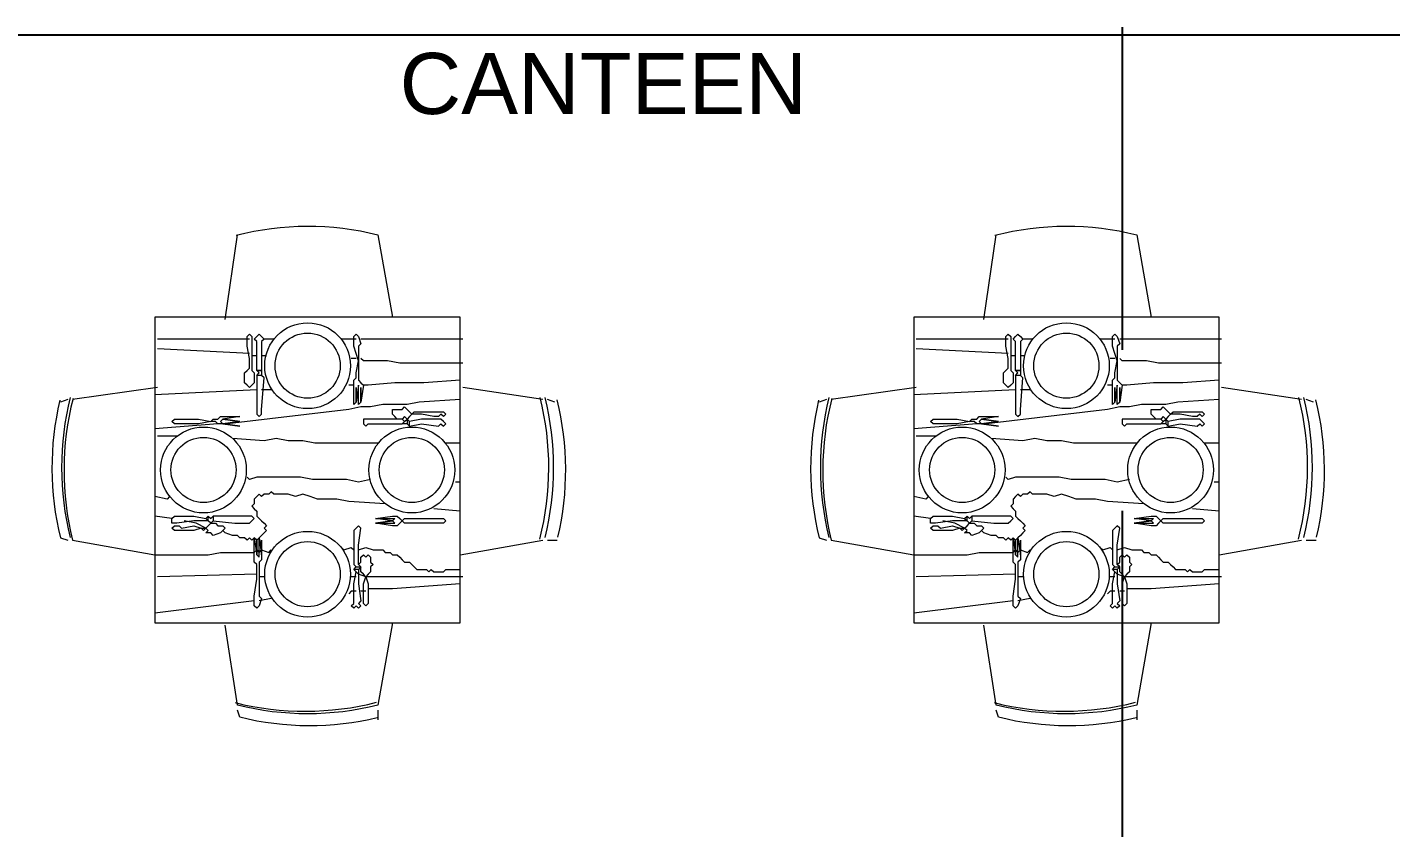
# Model space of a CAD drawing. Header units: metres. Extents: x -18745 to 220762, y -1579758 to -1356048.
# Drawn here: x 102348 to 105029, y -1383712 to -1382122 of the extents above; entities that cross this region are included whole.
import ezdxf

# ---------------------------------------------------------------- set-up
doc = ezdxf.new("R2010")
doc.units = ezdxf.units.M
doc.layers.get('0').update_dxf_attribs({"lineweight": 0})
for name, color, linetype in [('A-100 - Copy$0$axes', 8, 'Continuous'), ('A-100 - Copy$0$PDF2_Geometry', 8, 'Continuous'), ('A-100 - Copy$0$PDF_Geometry', 8, 'Continuous'), ('A-100 - Copy$0$PDF_Text', 8, 'Continuous')]:
    doc.layers.add(name, color=color, linetype=linetype)
doc.styles.add('A-100 - Copy$0$PDF Arial', font='arial.ttf')

# ---------------------------------------------------------------- blocks, each defined once
blk = doc.blocks.new('A-100 - Copy$0$A$C02230961')
at = {"layer": 'A-100 - Copy$0$PDF2_Geometry', "lineweight": 5, "elevation": -2.4}
for points in [[(2122.2, -16004.8), (2146.1, -15838)], [(3613.8, -16004.8), (3637.7, -15838)], [(2169.9, -16042.9), (1988.8, -16042.9)], [(2169.9, -16033.4), (2169.9, -16033.4)], [(2169.9, -16033.4), (2169.9, -16033.4)], [(2174.7, -16038.1), (2174.7, -16038.1)], [(2184.2, -16114.4), (2184.2, -16152.5), (2184.2, -16190.6), (2188.9, -16195.4), (2193.7, -16190.6), (2193.7, -16181.1), (2198.5, -16119.1), (2193.7, -16114.4), (2184.2, -16114.4), (2188.9, -16109.6), (2184.2, -16104.8), (2184.2, -16076.2), (2184.2, -16047.7), (2179.4, -16042.9), (2184.2, -16038.1), (2188.9, -16033.4), (2193.7, -16038.1), (2198.5, -16042.9), (2193.7, -16047.7), (2193.7, -16076.2), (2193.7, -16104.8), (2193.7, -16114.4)], [(2179.4, -16042.9), (2179.4, -16042.9)], [(2184.2, -16038.1), (2184.2, -16038.1)], [(2193.7, -16038.1), (2193.7, -16038.1)], [(2193.7, -16038.1), (2193.7, -16038.1)], [(2217.5, -16042.9), (2198.5, -16042.9)], [(2379.5, -16042.9), (2350.9, -16042.9)], [(2379.5, -16033.4), (2379.5, -16033.4)], [(2384.3, -16038.1), (2379.5, -16033.4)], [(2384.3, -16038.1), (2384.3, -16038.1)], [(2384.3, -16038.1), (2384.3, -16038.1)], [(2589.2, -16042.9), (2389.1, -16042.9)], [(3661.5, -16042.9), (3480.4, -16042.9)], [(3661.5, -16033.4), (3661.5, -16033.4)], [(3661.5, -16033.4), (3661.5, -16033.4)], [(3666.3, -16038.1), (3666.3, -16038.1)], [(3675.8, -16114.4), (3675.8, -16152.5), (3675.8, -16190.6), (3680.5, -16195.4), (3685.3, -16190.6), (3685.3, -16181.1), (3690.1, -16119.1), (3685.3, -16114.4), (3675.8, -16114.4), (3680.5, -16109.6), (3675.8, -16104.8), (3675.8, -16076.2), (3675.8, -16047.7), (3671, -16042.9), (3675.8, -16038.1), (3680.5, -16033.4), (3685.3, -16038.1), (3690.1, -16042.9), (3685.3, -16047.7), (3685.3, -16076.2), (3685.3, -16104.8), (3685.3, -16114.4)], [(3671, -16042.9), (3671, -16042.9)], [(3675.8, -16038.1), (3675.8, -16038.1)], [(3685.3, -16038.1), (3685.3, -16038.1)], [(3685.3, -16038.1), (3685.3, -16038.1)], [(3709.1, -16042.9), (3690.1, -16042.9)], [(3871.1, -16042.9), (3842.5, -16042.9)], [(3871.1, -16033.4), (3871.1, -16033.4)], [(3875.9, -16038.1), (3871.1, -16033.4)], [(3875.9, -16038.1), (3875.9, -16038.1)], [(3875.9, -16038.1), (3875.9, -16038.1)], [(4080.8, -16042.9), (3880.6, -16042.9)], [(2169.9, -16071.5), (1988.8, -16062)], [(2184.2, -16076.2), (2174.7, -16076.2)], [(2203.2, -16076.2), (2193.7, -16076.2)], [(2379.5, -16081), (2370, -16081)], [(2589.2, -16090.5), (2465.3, -16090.5), (2441.5, -16085.8), (2412.9, -16085.8), (2393.8, -16085.8), (2389.1, -16081)], [(3661.5, -16071.5), (3480.4, -16062)], [(3675.8, -16076.2), (3666.3, -16076.2)], [(3694.8, -16076.2), (3685.3, -16076.2)], [(3871.1, -16081), (3861.6, -16081)], [(4080.8, -16090.5), (3956.9, -16090.5), (3933.1, -16085.8), (3904.5, -16085.8), (3885.4, -16085.8), (3880.6, -16081)], [(2165.1, -16104.8), (2165.1, -16104.8)], [(2169.9, -16100.1), (2169.9, -16100.1)], [(2169.9, -16100.1), (2169.9, -16100.1)], [(2174.7, -16095.3), (2174.7, -16095.3)], [(2174.7, -16104.8), (2174.7, -16104.8)], [(2174.7, -16104.8), (2174.7, -16104.8)], [(2193.7, -16104.8), (2184.2, -16104.8), (2193.7, -16104.8)], [(2184.2, -16104.8), (2184.2, -16104.8)], [(2193.7, -16104.8), (2193.7, -16104.8)], [(3656.7, -16104.8), (3656.7, -16104.8)], [(3661.5, -16100.1), (3661.5, -16100.1)], [(3661.5, -16100.1), (3661.5, -16100.1)], [(3666.3, -16095.3), (3666.3, -16095.3)], [(3666.3, -16104.8), (3666.3, -16104.8)], [(3666.3, -16104.8), (3666.3, -16104.8)], [(3685.3, -16104.8), (3675.8, -16104.8), (3685.3, -16104.8)], [(3675.8, -16104.8), (3675.8, -16104.8)], [(3685.3, -16104.8), (3685.3, -16104.8)], [(2165.1, -16133.4), (2165.1, -16133.4)], [(2174.7, -16133.4), (2174.7, -16133.4)], [(2179.4, -16109.6), (2179.4, -16109.6)], [(2184.2, -16114.4), (2184.2, -16114.4)], [(2193.7, -16114.4), (2193.7, -16114.4)], [(2374.8, -16133.4), (2365.2, -16133.4)], [(2374.8, -16123.9), (2374.8, -16123.9)], [(2379.5, -16119.1), (2379.5, -16119.1)], [(2384.3, -16114.4), (2384.3, -16114.4)], [(2384.3, -16133.4), (2384.3, -16133.4)], [(2384.3, -16133.4), (2384.3, -16133.4)], [(2389.1, -16128.7), (2389.1, -16128.7)], [(2584.4, -16123.9), (2512.9, -16128.7), (2455.8, -16128.7), (2403.3, -16133.4), (2393.8, -16133.4)], [(3656.7, -16133.4), (3656.7, -16133.4)], [(3666.3, -16133.4), (3666.3, -16133.4)], [(3671, -16109.6), (3671, -16109.6)], [(3675.8, -16114.4), (3675.8, -16114.4)], [(3685.3, -16114.4), (3685.3, -16114.4)], [(3866.4, -16133.4), (3856.8, -16133.4)], [(3866.4, -16123.9), (3866.4, -16123.9)], [(3871.1, -16119.1), (3871.1, -16119.1)], [(3875.9, -16114.4), (3875.9, -16114.4)], [(3875.9, -16133.4), (3875.9, -16133.4)], [(3875.9, -16133.4), (3875.9, -16133.4)], [(3880.6, -16128.7), (3880.6, -16128.7)], [(4076, -16123.9), (4004.5, -16128.7), (3947.4, -16128.7), (3894.9, -16133.4), (3885.4, -16133.4)], [(1812.6, -16162), (1798.3, -16166.8)], [(1988.8, -16138.2), (1822.1, -16162)], [(2184.2, -16143), (1984.1, -16152.5)], [(2584.4, -16162), (2503.4, -16166.8), (2479.6, -16171.5), (2451, -16171.5), (2431.9, -16171.5), (2408.1, -16176.3), (2389.1, -16176.3), (2365.2, -16181.1), (2127, -16209.7)], [(2212.8, -16143), (2193.7, -16143)], [(2379.5, -16138.2), (2379.5, -16138.2)], [(2389.1, -16138.2), (2389.1, -16138.2)], [(2746.4, -16162), (2589.2, -16138.2)], [(2770.2, -16166.8), (2755.9, -16162)], [(3304.2, -16162), (3289.9, -16166.8)], [(3480.4, -16138.2), (3313.7, -16162)], [(3675.8, -16143), (3475.7, -16152.5)], [(4076, -16162), (3995, -16166.8), (3971.2, -16171.5), (3942.6, -16171.5), (3923.5, -16171.5), (3899.7, -16176.3), (3880.6, -16176.3), (3856.8, -16181.1), (3618.6, -16209.7)], [(3704.4, -16143), (3685.3, -16143)], [(3871.1, -16138.2), (3871.1, -16138.2)], [(3880.6, -16138.2), (3880.6, -16138.2)], [(4238, -16162), (4080.8, -16138.2)], [(4261.8, -16166.8), (4247.5, -16162)], [(2379.5, -16166.8), (2379.5, -16166.8)], [(2389.1, -16166.8), (2389.1, -16166.8)], [(2451, -16181.1), (2451, -16181.1)], [(2484.3, -16185.8), (2484.3, -16185.8)], [(2484.3, -16185.8), (2484.3, -16185.8)], [(2551, -16185.8), (2551, -16185.8)], [(2551, -16185.8), (2551, -16185.8)], [(3871.1, -16166.8), (3871.1, -16166.8)], [(3880.6, -16166.8), (3880.6, -16166.8)], [(3942.6, -16181.1), (3942.6, -16181.1)], [(3975.9, -16185.8), (3975.9, -16185.8)], [(3975.9, -16185.8), (3975.9, -16185.8)], [(4042.6, -16185.8), (4042.6, -16185.8)], [(4042.6, -16185.8), (4042.6, -16185.8)], [(2108, -16209.7), (1984.1, -16219.2)], [(2017.4, -16204.9), (2017.4, -16204.9)], [(2017.4, -16204.9), (2017.4, -16204.9)], [(2017.4, -16204.9), (2017.4, -16204.9)], [(2022.2, -16200.1), (2022.2, -16200.1)], [(2103.2, -16204.9), (2103.2, -16204.9)], [(2108, -16200.1), (2108, -16200.1)], [(2108, -16209.7), (2108, -16209.7)], [(2117.5, -16200.1), (2117.5, -16200.1)], [(2117.5, -16209.7), (2117.5, -16209.7)], [(2150.8, -16195.4), (2150.8, -16195.4)], [(2150.8, -16204.9), (2150.8, -16204.9)], [(2150.8, -16204.9), (2150.8, -16204.9)], [(2150.8, -16214.4), (2150.8, -16214.4)], [(2184.2, -16190.6), (2184.2, -16190.6)], [(2193.7, -16190.6), (2193.7, -16190.6)], [(2474.8, -16204.9), (2470, -16200.1), (2431.9, -16200.1), (2393.8, -16200.1), (2393.8, -16209.7), (2398.6, -16214.4), (2403.3, -16209.7), (2470, -16209.7)], [(2393.8, -16200.1), (2393.8, -16200.1)], [(2393.8, -16209.7), (2393.8, -16209.7)], [(2451, -16190.6), (2451, -16190.6)], [(2470, -16209.7), (2470, -16209.7)], [(2479.6, -16209.7), (2484.3, -16214.4), (2508.2, -16209.7), (2541.5, -16214.4), (2546.3, -16209.7), (2551, -16214.4), (2555.8, -16209.7), (2551, -16204.9), (2546.3, -16200.1), (2508.2, -16200.1), (2484.3, -16204.9), (2479.6, -16200.1)], [(2479.6, -16200.1), (2479.6, -16200.1)], [(2479.6, -16209.7), (2479.6, -16209.7)], [(2484.3, -16195.4), (2484.3, -16195.4)], [(2484.3, -16214.4), (2484.3, -16204.9)], [(2489.1, -16190.6), (2489.1, -16190.6)], [(2546.3, -16200.1), (2546.3, -16200.1)], [(2546.3, -16200.1), (2546.3, -16200.1)], [(2551, -16204.9), (2551, -16204.9)], [(2551, -16214.4), (2551, -16214.4)], [(3599.6, -16209.7), (3475.7, -16219.2)], [(3509, -16204.9), (3509, -16204.9)], [(3509, -16204.9), (3509, -16204.9)], [(3509, -16204.9), (3509, -16204.9)], [(3513.8, -16200.1), (3513.8, -16200.1)], [(3594.8, -16204.9), (3594.8, -16204.9)], [(3599.6, -16200.1), (3599.6, -16200.1)], [(3599.6, -16209.7), (3599.6, -16209.7)], [(3609.1, -16200.1), (3609.1, -16200.1)], [(3609.1, -16209.7), (3609.1, -16209.7)], [(3642.4, -16195.4), (3642.4, -16195.4)], [(3642.4, -16204.9), (3642.4, -16204.9)], [(3642.4, -16204.9), (3642.4, -16204.9)], [(3642.4, -16214.4), (3642.4, -16214.4)], [(3675.8, -16190.6), (3675.8, -16190.6)], [(3685.3, -16190.6), (3685.3, -16190.6)], [(3966.4, -16204.9), (3961.6, -16200.1), (3923.5, -16200.1), (3885.4, -16200.1), (3885.4, -16209.7), (3890.2, -16214.4), (3894.9, -16209.7), (3961.6, -16209.7)], [(3885.4, -16200.1), (3885.4, -16200.1)], [(3885.4, -16209.7), (3885.4, -16209.7)], [(3942.6, -16190.6), (3942.6, -16190.6)], [(3961.6, -16209.7), (3961.6, -16209.7)], [(3971.2, -16209.7), (3975.9, -16214.4), (3999.8, -16209.7), (4033.1, -16214.4), (4037.9, -16209.7), (4042.6, -16214.4), (4047.4, -16209.7), (4042.6, -16204.9), (4037.9, -16200.1), (3999.8, -16200.1), (3975.9, -16204.9), (3971.2, -16200.1)], [(3971.2, -16200.1), (3971.2, -16200.1)], [(3971.2, -16209.7), (3971.2, -16209.7)], [(3975.9, -16195.4), (3975.9, -16195.4)], [(3975.9, -16214.4), (3975.9, -16204.9)], [(3980.7, -16190.6), (3980.7, -16190.6)], [(4037.9, -16200.1), (4037.9, -16200.1)], [(4037.9, -16200.1), (4037.9, -16200.1)], [(4042.6, -16204.9), (4042.6, -16204.9)], [(4042.6, -16214.4), (4042.6, -16214.4)], [(2027, -16233.5), (1988.8, -16233.5)], [(2422.4, -16247.8), (2393.8, -16247.8), (2355.7, -16247.8), (2327.1, -16247.8), (2298.5, -16247.8), (2274.7, -16243), (2246.1, -16243), (2222.3, -16238.2), (2198.5, -16243), (2136.5, -16238.2)], [(3518.6, -16233.5), (3480.4, -16233.5)], [(3914, -16247.8), (3885.4, -16247.8), (3847.3, -16247.8), (3818.7, -16247.8), (3790.1, -16247.8), (3766.3, -16243), (3737.7, -16243), (3713.9, -16238.2), (3690.1, -16243), (3628.1, -16238.2)], [(2584.4, -16247.8), (2555.8, -16247.8)], [(4076, -16247.8), (4047.4, -16247.8)], [(2408.1, -16319.2), (2384.3, -16324), (2360.5, -16319.2), (2341.4, -16319.2), (2312.8, -16319.2), (2293.8, -16319.2), (2269.9, -16314.5), (2250.9, -16314.5), (2231.8, -16314.5), (2212.8, -16314.5), (2203.2, -16314.5), (2184.2, -16314.5), (2169.9, -16319.2), (2165.1, -16314.5)], [(3899.7, -16319.2), (3875.9, -16324), (3852.1, -16319.2), (3833, -16319.2), (3804.4, -16319.2), (3785.4, -16319.2), (3761.5, -16314.5), (3742.5, -16314.5), (3723.4, -16314.5), (3704.4, -16314.5), (3694.8, -16314.5), (3675.8, -16314.5), (3661.5, -16319.2), (3656.7, -16314.5)], [(2436.7, -16366.9), (2365.2, -16362.1), (2341.4, -16357.3), (2322.4, -16357.3), (2303.3, -16357.3), (2289, -16352.6), (2274.7, -16347.8), (2260.4, -16352.6), (2246.1, -16347.8), (2236.6, -16347.8), (2227.1, -16347.8), (2217.5, -16347.8), (2212.8, -16343.1), (2208, -16347.8), (2198.5, -16347.8), (2193.7, -16352.6), (2188.9, -16347.8), (2184.2, -16352.6), (2179.4, -16357.3), (2179.4, -16366.9), (2174.7, -16371.6), (2179.4, -16376.4), (2184.2, -16381.2), (2184.2, -16390.7), (2188.9, -16395.5), (2193.7, -16400.2), (2198.5, -16405), (2203.2, -16409.8), (2198.5, -16414.5), (2203.2, -16419.3), (2198.5, -16424), (2193.7, -16428.8), (2188.9, -16433.6), (2184.2, -16438.3), (2179.4, -16433.6), (2174.7, -16438.3), (2169.9, -16433.6), (2165.1, -16438.3), (2160.4, -16433.6), (2150.8, -16433.6), (2146.1, -16428.8), (2136.5, -16428.8), (2122.2, -16424), (2117.5, -16419.3)], [(2584.4, -16324), (2574.9, -16324)], [(3928.3, -16366.9), (3856.8, -16362.1), (3833, -16357.3), (3813.9, -16357.3), (3794.9, -16357.3), (3780.6, -16352.6), (3766.3, -16347.8), (3752, -16352.6), (3737.7, -16347.8), (3728.2, -16347.8), (3718.7, -16347.8), (3709.1, -16347.8), (3704.4, -16343.1), (3699.6, -16347.8), (3690.1, -16347.8), (3685.3, -16352.6), (3680.5, -16347.8), (3675.8, -16352.6), (3671, -16357.3), (3671, -16366.9), (3666.3, -16371.6), (3671, -16376.4), (3675.8, -16381.2), (3675.8, -16390.7), (3680.5, -16395.5), (3685.3, -16400.2), (3690.1, -16405), (3694.8, -16409.8), (3690.1, -16414.5), (3694.8, -16419.3), (3690.1, -16424), (3685.3, -16428.8), (3680.5, -16433.6), (3675.8, -16438.3), (3671, -16433.6), (3666.3, -16438.3), (3661.5, -16433.6), (3656.7, -16438.3), (3652, -16433.6), (3642.4, -16433.6), (3637.7, -16428.8), (3628.1, -16428.8), (3613.8, -16424), (3609.1, -16419.3)], [(4076, -16324), (4066.5, -16324)], [(2012.7, -16352.6), (2007.9, -16357.3), (1984.1, -16352.6)], [(2584.4, -16381.2), (2532, -16376.4)], [(3504.3, -16352.6), (3499.5, -16357.3), (3475.7, -16352.6)], [(4076, -16381.2), (4023.6, -16376.4)], [(2017.4, -16395.5), (1984.1, -16390.7)], [(2022.2, -16390.7), (2022.2, -16390.7)], [(2022.2, -16390.7), (2022.2, -16390.7)], [(2084.1, -16414.5), (2065.1, -16405), (2041.3, -16400.2)], [(2084.1, -16395.5), (2088.9, -16400.2), (2088.9, -16390.7)], [(2088.9, -16400.2), (2088.9, -16400.2)], [(2098.4, -16400.2), (2141.3, -16405), (2169.9, -16405), (2174.7, -16400.2), (2179.4, -16395.5), (2174.7, -16390.7), (2165.1, -16390.7), (2098.4, -16390.7)], [(2098.4, -16390.7), (2098.4, -16390.7)], [(2098.4, -16400.2), (2098.4, -16400.2)], [(2174.7, -16400.2), (2174.7, -16400.2)], [(2417.6, -16395.5), (2417.6, -16395.5)], [(2417.6, -16395.5), (2417.6, -16395.5)], [(2451, -16400.2), (2451, -16400.2)], [(2451, -16400.2), (2451, -16400.2)], [(2465.3, -16395.5), (2465.3, -16395.5)], [(2551, -16395.5), (2551, -16395.5)], [(2555.8, -16400.2), (2555.8, -16400.2)], [(2555.8, -16400.2), (2555.8, -16400.2)], [(3509, -16395.5), (3475.7, -16390.7)], [(3513.8, -16390.7), (3513.8, -16390.7)], [(3513.8, -16390.7), (3513.8, -16390.7)], [(3575.7, -16414.5), (3556.7, -16405), (3532.9, -16400.2)], [(3575.7, -16395.5), (3580.5, -16400.2), (3580.5, -16390.7)], [(3580.5, -16400.2), (3580.5, -16400.2)], [(3590, -16400.2), (3632.9, -16405), (3661.5, -16405), (3666.3, -16400.2), (3671, -16395.5), (3666.3, -16390.7), (3656.7, -16390.7), (3590, -16390.7)], [(3590, -16390.7), (3590, -16390.7)], [(3590, -16400.2), (3590, -16400.2)], [(3666.3, -16400.2), (3666.3, -16400.2)], [(3909.2, -16395.5), (3909.2, -16395.5)], [(3909.2, -16395.5), (3909.2, -16395.5)], [(3942.6, -16400.2), (3942.6, -16400.2)], [(3942.6, -16400.2), (3942.6, -16400.2)], [(3956.9, -16395.5), (3956.9, -16395.5)], [(4042.6, -16395.5), (4042.6, -16395.5)], [(4047.4, -16400.2), (4047.4, -16400.2)], [(4047.4, -16400.2), (4047.4, -16400.2)], [(2017.4, -16405), (2017.4, -16405)], [(2017.4, -16405), (2017.4, -16405)], [(2017.4, -16414.5), (2017.4, -16414.5)], [(2017.4, -16414.5), (2017.4, -16414.5)], [(2022.2, -16419.3), (2022.2, -16419.3)], [(2027, -16405), (2027, -16405)], [(2084.1, -16414.5), (2084.1, -16414.5)], [(2084.1, -16414.5), (2084.1, -16414.5)], [(2088.9, -16409.8), (2088.9, -16409.8)], [(2093.7, -16424), (2093.7, -16424)], [(2112.7, -16424), (2112.7, -16424)], [(2117.5, -16409.8), (2117.5, -16409.8)], [(2389.1, -16490.7), (2384.3, -16486), (2389.1, -16481.2), (2389.1, -16471.7), (2393.8, -16466.9), (2398.6, -16471.7), (2403.3, -16466.9), (2408.1, -16471.7), (2408.1, -16481.2), (2412.9, -16486), (2408.1, -16490.7), (2408.1, -16500.3), (2403.3, -16505), (2398.6, -16509.8), (2403.3, -16524.1), (2403.3, -16552.7), (2403.3, -16562.2), (2398.6, -16567), (2393.8, -16562.2), (2393.8, -16552.7), (2393.8, -16524.1), (2398.6, -16509.8), (2393.8, -16505), (2389.1, -16500.3), (2389.1, -16490.7), (2384.3, -16486), (2384.3, -16447.9), (2389.1, -16414.5), (2384.3, -16409.8), (2379.5, -16414.5), (2374.8, -16419.3), (2374.8, -16486), (2379.5, -16490.7), (2389.1, -16490.7), (2384.3, -16495.5), (2384.3, -16505), (2384.3, -16524.1), (2389.1, -16557.5), (2384.3, -16562.2), (2389.1, -16567), (2384.3, -16571.7), (2379.5, -16567), (2374.8, -16571.7), (2370, -16567), (2374.8, -16562.2), (2374.8, -16524.1), (2379.5, -16500.3), (2374.8, -16495.5)], [(2379.5, -16414.5), (2379.5, -16414.5)], [(2384.3, -16409.8), (2384.3, -16409.8)], [(2417.6, -16405), (2417.6, -16405)], [(2417.6, -16405), (2417.6, -16405)], [(2465.3, -16405), (2465.3, -16405)], [(2551, -16405), (2551, -16405)], [(3509, -16405), (3509, -16405)], [(3509, -16405), (3509, -16405)], [(3509, -16414.5), (3509, -16414.5)], [(3509, -16414.5), (3509, -16414.5)], [(3513.8, -16419.3), (3513.8, -16419.3)], [(3518.6, -16405), (3518.6, -16405)], [(3575.7, -16414.5), (3575.7, -16414.5)], [(3575.7, -16414.5), (3575.7, -16414.5)], [(3580.5, -16409.8), (3580.5, -16409.8)], [(3585.3, -16424), (3585.3, -16424)], [(3604.3, -16424), (3604.3, -16424)], [(3609.1, -16409.8), (3609.1, -16409.8)], [(3880.6, -16490.7), (3875.9, -16486), (3880.6, -16481.2), (3880.6, -16471.7), (3885.4, -16466.9), (3890.2, -16471.7), (3894.9, -16466.9), (3899.7, -16471.7), (3899.7, -16481.2), (3904.5, -16486), (3899.7, -16490.7), (3899.7, -16500.3), (3894.9, -16505), (3890.2, -16509.8), (3894.9, -16524.1), (3894.9, -16552.7), (3894.9, -16562.2), (3890.2, -16567), (3885.4, -16562.2), (3885.4, -16552.7), (3885.4, -16524.1), (3890.2, -16509.8), (3885.4, -16505), (3880.6, -16500.3), (3880.6, -16490.7), (3875.9, -16486), (3875.9, -16447.9), (3880.6, -16414.5), (3875.9, -16409.8), (3871.1, -16414.5), (3866.4, -16419.3), (3866.4, -16486), (3871.1, -16490.7), (3880.6, -16490.7), (3875.9, -16495.5), (3875.9, -16505), (3875.9, -16524.1), (3880.6, -16557.5), (3875.9, -16562.2), (3880.6, -16567), (3875.9, -16571.7), (3871.1, -16567), (3866.4, -16571.7), (3861.6, -16567), (3866.4, -16562.2), (3866.4, -16524.1), (3871.1, -16500.3), (3866.4, -16495.5)], [(3871.1, -16414.5), (3871.1, -16414.5)], [(3875.9, -16409.8), (3875.9, -16409.8)], [(3909.2, -16405), (3909.2, -16405)], [(3909.2, -16405), (3909.2, -16405)], [(3956.9, -16405), (3956.9, -16405)], [(4042.6, -16405), (4042.6, -16405)], [(2184.2, -16571.7), (2179.4, -16567), (2179.4, -16557.5), (2179.4, -16547.9), (2184.2, -16514.6), (2184.2, -16495.5), (2184.2, -16486), (2179.4, -16481.2), (2179.4, -16471.7), (2179.4, -16433.6), (2184.2, -16466.9), (2184.2, -16438.3), (2184.2, -16466.9), (2188.9, -16471.7), (2188.9, -16433.6), (2193.7, -16466.9), (2193.7, -16438.3), (2193.7, -16466.9), (2193.7, -16476.5), (2188.9, -16481.2), (2188.9, -16490.7), (2188.9, -16519.3), (2188.9, -16547.9), (2193.7, -16552.7), (2188.9, -16567), (2184.2, -16571.7), (2188.9, -16567)], [(2179.4, -16433.6), (2179.4, -16433.6)], [(2184.2, -16438.3), (2184.2, -16438.3)], [(2188.9, -16433.6), (2188.9, -16433.6)], [(2193.7, -16438.3), (2193.7, -16438.3)], [(2350.9, -16452.6), (2355.7, -16457.4), (2370, -16452.6), (2374.8, -16457.4)], [(2384.3, -16457.4), (2398.6, -16452.6), (2412.9, -16457.4), (2422.4, -16457.4), (2431.9, -16457.4), (2436.7, -16462.2), (2446.2, -16462.2), (2451, -16466.9), (2460.5, -16466.9), (2465.3, -16471.7), (2470, -16476.5), (2474.8, -16481.2), (2484.3, -16481.2), (2489.1, -16486), (2493.9, -16490.7), (2498.6, -16495.5), (2508.2, -16495.5), (2517.7, -16495.5), (2522.5, -16500.3), (2527.2, -16495.5), (2532, -16500.3), (2541.5, -16500.3), (2551, -16500.3), (2555.8, -16495.5), (2584.4, -16495.5)], [(2584.4, -16466.9), (2746.4, -16438.3)], [(2755.9, -16438.3), (2775, -16438.3)], [(3675.8, -16571.7), (3671, -16567), (3671, -16557.5), (3671, -16547.9), (3675.8, -16514.6), (3675.8, -16495.5), (3675.8, -16486), (3671, -16481.2), (3671, -16471.7), (3671, -16433.6), (3675.8, -16466.9), (3675.8, -16438.3), (3675.8, -16466.9), (3680.5, -16471.7), (3680.5, -16433.6), (3685.3, -16466.9), (3685.3, -16438.3), (3685.3, -16466.9), (3685.3, -16476.5), (3680.5, -16481.2), (3680.5, -16490.7), (3680.5, -16519.3), (3680.5, -16547.9), (3685.3, -16552.7), (3680.5, -16567), (3675.8, -16571.7), (3680.5, -16567)], [(3671, -16433.6), (3671, -16433.6)], [(3675.8, -16438.3), (3675.8, -16438.3)], [(3680.5, -16433.6), (3680.5, -16433.6)], [(3685.3, -16438.3), (3685.3, -16438.3)], [(3842.5, -16452.6), (3847.3, -16457.4), (3861.6, -16452.6), (3866.4, -16457.4)], [(3875.9, -16457.4), (3890.2, -16452.6), (3904.5, -16457.4), (3914, -16457.4), (3923.5, -16457.4), (3928.3, -16462.2), (3937.8, -16462.2), (3942.6, -16466.9), (3952.1, -16466.9), (3956.9, -16471.7), (3961.6, -16476.5), (3966.4, -16481.2), (3975.9, -16481.2), (3980.7, -16486), (3985.5, -16490.7), (3990.2, -16495.5), (3999.8, -16495.5), (4009.3, -16495.5), (4014.1, -16500.3), (4018.8, -16495.5), (4023.6, -16500.3), (4033.1, -16500.3), (4042.6, -16500.3), (4047.4, -16495.5), (4076, -16495.5)], [(4076, -16466.9), (4238, -16438.3)], [(4247.5, -16438.3), (4266.6, -16438.3)], [(2179.4, -16481.2), (2179.4, -16481.2)], [(2184.2, -16466.9), (2184.2, -16466.9)], [(2188.9, -16471.7), (2188.9, -16471.7)], [(2193.7, -16466.9), (2193.7, -16466.9)], [(2193.7, -16476.5), (2193.7, -16476.5)], [(3671, -16481.2), (3671, -16481.2)], [(3675.8, -16466.9), (3675.8, -16466.9)], [(3680.5, -16471.7), (3680.5, -16471.7)], [(3685.3, -16466.9), (3685.3, -16466.9)], [(3685.3, -16476.5), (3685.3, -16476.5)], [(2184.2, -16505), (1988.8, -16509.8)], [(2184.2, -16486), (2184.2, -16486)], [(2188.9, -16490.7), (2188.9, -16490.7)], [(2198.5, -16509.8), (2188.9, -16509.8)], [(2379.5, -16509.8), (2370, -16509.8)], [(2384.3, -16495.5), (2374.8, -16495.5), (2379.5, -16490.7)], [(2374.8, -16495.5), (2374.8, -16495.5)], [(2589.2, -16509.8), (2398.6, -16509.8), (2384.3, -16505), (2379.5, -16500.3)], [(2384.3, -16495.5), (2384.3, -16495.5)], [(2389.1, -16500.3), (2389.1, -16500.3)], [(2393.8, -16505), (2393.8, -16505)], [(2393.8, -16505), (2393.8, -16505)], [(2403.3, -16505), (2403.3, -16505)], [(2403.3, -16505), (2403.3, -16505)], [(2408.1, -16500.3), (2408.1, -16500.3)], [(3675.8, -16505), (3480.4, -16509.8)], [(3675.8, -16486), (3675.8, -16486)], [(3680.5, -16490.7), (3680.5, -16490.7)], [(3690.1, -16509.8), (3680.5, -16509.8)], [(3871.1, -16509.8), (3861.6, -16509.8)], [(3875.9, -16495.5), (3866.4, -16495.5), (3871.1, -16490.7)], [(3866.4, -16495.5), (3866.4, -16495.5)], [(4080.8, -16509.8), (3890.2, -16509.8), (3875.9, -16505), (3871.1, -16500.3)], [(3875.9, -16495.5), (3875.9, -16495.5)], [(3880.6, -16500.3), (3880.6, -16500.3)], [(3885.4, -16505), (3885.4, -16505)], [(3885.4, -16505), (3885.4, -16505)], [(3894.9, -16505), (3894.9, -16505)], [(3894.9, -16505), (3894.9, -16505)], [(3899.7, -16500.3), (3899.7, -16500.3)], [(2584.4, -16524.1), (2451, -16533.6), (2422.4, -16533.6), (2403.3, -16533.6)], [(4076, -16524.1), (3942.6, -16533.6), (3914, -16533.6), (3894.9, -16533.6)], [(2179.4, -16557.5), (1984.1, -16581.3)], [(2212.8, -16552.7), (2188.9, -16557.5)], [(2379.5, -16538.4), (2370, -16538.4), (2365.2, -16543.2)], [(2374.8, -16562.2), (2374.8, -16562.2)], [(2398.6, -16538.4), (2389.1, -16538.4)], [(3671, -16557.5), (3475.7, -16581.3)], [(3704.4, -16552.7), (3680.5, -16557.5)], [(3871.1, -16538.4), (3861.6, -16538.4), (3856.8, -16543.2)], [(3866.4, -16562.2), (3866.4, -16562.2)], [(3890.2, -16538.4), (3880.6, -16538.4)], [(2184.2, -16571.7), (2184.2, -16571.7)], [(2188.9, -16567), (2188.9, -16567)], [(2188.9, -16567), (2188.9, -16567)], [(2389.1, -16567), (2389.1, -16567)], [(2398.6, -16567), (2398.6, -16567)], [(2398.6, -16567), (2398.6, -16567)], [(2398.6, -16567), (2398.6, -16567)], [(2398.6, -16567), (2398.6, -16567)], [(2398.6, -16567), (2398.6, -16567)], [(3675.8, -16571.7), (3675.8, -16571.7)], [(3680.5, -16567), (3680.5, -16567)], [(3680.5, -16567), (3680.5, -16567)], [(3880.6, -16567), (3880.6, -16567)], [(3890.2, -16567), (3890.2, -16567)], [(3890.2, -16567), (3890.2, -16567)], [(3890.2, -16567), (3890.2, -16567)], [(3890.2, -16567), (3890.2, -16567)], [(3890.2, -16567), (3890.2, -16567)], [(2422.4, -16771.8), (2422.4, -16790.9)], [(3914, -16771.8), (3914, -16790.9)]]:
    blk.add_lwpolyline(points, dxfattribs=at)
for points in [[(2143.8, -15838.9, -0.124036), (2422.4, -15838), (2451, -16000)], [(3635.4, -15838.9, -0.124036), (3914, -15838), (3942.6, -16000)], [(1823, -16159.8, 0.124036), (1822.1, -16438.3), (1984.1, -16466.9), (2003.1, -16466.9), (2031.7, -16466.9), (2060.3, -16466.9), (2088.9, -16466.9), (2112.7, -16462.2), (2141.3, -16462.2), (2160.4, -16462.2), (2179.4, -16462.2), (2184.2, -16457.4), (2188.9, -16462.2), (2193.7, -16457.4), (2208, -16462.2), (2212.8, -16457.4)], [(3314.6, -16159.8, 0.124036), (3313.7, -16438.3), (3475.7, -16466.9), (3494.7, -16466.9), (3523.3, -16466.9), (3551.9, -16466.9), (3580.5, -16466.9), (3604.3, -16462.2), (3632.9, -16462.2), (3652, -16462.2), (3671, -16462.2), (3675.8, -16457.4), (3680.5, -16462.2), (3685.3, -16457.4), (3699.6, -16462.2), (3704.4, -16457.4)], [(1797.2, -16163.2, 0.120122), (1798.3, -16433.6), (1812.6, -16438.3)], [(3288.8, -16163.2, 0.120122), (3289.9, -16433.6), (3304.2, -16438.3)], [(2451, -16600.3), (2422.4, -16762.3, -0.122576), (2146.1, -16762.3), (2122.2, -16605.1)], [(3942.6, -16600.3), (3914, -16762.3, -0.122576), (3637.7, -16762.3), (3613.8, -16605.1)], [(2421.2, -16787.2, -0.120122), (2150.8, -16786.1), (2146.1, -16771.8)], [(3912.8, -16787.2, -0.120122), (3642.4, -16786.1), (3637.7, -16771.8)]]:
    blk.add_lwpolyline(points, format="xyb", dxfattribs=at)
for points in [[(1984.1, -16000), (1984.1, -16600.3), (2584.4, -16600.3), (2584.4, -16000)], [(3475.7, -16000), (3475.7, -16600.3), (4076, -16600.3), (4076, -16000)], [(2160.4, -16109.6), (2165.1, -16104.8), (2169.9, -16100.1), (2169.9, -16090.5), (2169.9, -16081), (2165.1, -16057.2), (2165.1, -16047.7), (2165.1, -16038.1), (2169.9, -16033.4), (2174.7, -16038.1), (2174.7, -16047.7), (2174.7, -16057.2), (2174.7, -16076.2), (2174.7, -16095.3), (2174.7, -16104.8), (2179.4, -16109.6), (2179.4, -16119.1), (2179.4, -16128.7), (2174.7, -16133.4), (2169.9, -16138.2), (2165.1, -16133.4), (2160.4, -16128.7), (2160.4, -16119.1)], [(2379.5, -16138.2), (2379.5, -16166.8), (2374.8, -16171.5), (2374.8, -16133.4), (2374.8, -16123.9), (2379.5, -16119.1), (2379.5, -16109.6), (2384.3, -16085.8), (2374.8, -16057.2), (2374.8, -16047.7), (2374.8, -16038.1), (2379.5, -16033.4), (2384.3, -16038.1), (2389.1, -16052.4), (2384.3, -16057.2), (2384.3, -16085.8), (2384.3, -16114.4), (2384.3, -16123.9), (2389.1, -16128.7), (2393.8, -16133.4), (2389.1, -16166.8), (2389.1, -16138.2), (2389.1, -16166.8), (2384.3, -16171.5), (2384.3, -16133.4), (2379.5, -16166.8)], [(3652, -16109.6), (3656.7, -16104.8), (3661.5, -16100.1), (3661.5, -16090.5), (3661.5, -16081), (3656.7, -16057.2), (3656.7, -16047.7), (3656.7, -16038.1), (3661.5, -16033.4), (3666.3, -16038.1), (3666.3, -16047.7), (3666.3, -16057.2), (3666.3, -16076.2), (3666.3, -16095.3), (3666.3, -16104.8), (3671, -16109.6), (3671, -16119.1), (3671, -16128.7), (3666.3, -16133.4), (3661.5, -16138.2), (3656.7, -16133.4), (3652, -16128.7), (3652, -16119.1)], [(3871.1, -16138.2), (3871.1, -16166.8), (3866.4, -16171.5), (3866.4, -16133.4), (3866.4, -16123.9), (3871.1, -16119.1), (3871.1, -16109.6), (3875.9, -16085.8), (3866.4, -16057.2), (3866.4, -16047.7), (3866.4, -16038.1), (3871.1, -16033.4), (3875.9, -16038.1), (3880.6, -16052.4), (3875.9, -16057.2), (3875.9, -16085.8), (3875.9, -16114.4), (3875.9, -16123.9), (3880.6, -16128.7), (3885.4, -16133.4), (3880.6, -16166.8), (3880.6, -16138.2), (3880.6, -16166.8), (3875.9, -16171.5), (3875.9, -16133.4), (3871.1, -16166.8)], [(2474.8, -16176.3), (2479.6, -16181.1), (2484.3, -16185.8), (2489.1, -16190.6), (2493.9, -16185.8), (2512.9, -16185.8), (2532, -16185.8), (2541.5, -16185.8), (2551, -16185.8), (2555.8, -16190.6), (2551, -16195.4), (2546.3, -16190.6), (2541.5, -16195.4), (2532, -16195.4), (2508.2, -16190.6), (2498.6, -16190.6), (2489.1, -16190.6), (2484.3, -16195.4), (2479.6, -16200.1), (2474.8, -16195.4), (2470, -16200.1), (2460.5, -16200.1), (2455.8, -16195.4), (2451, -16190.6), (2451, -16181.1), (2460.5, -16181.1), (2470, -16181.1)], [(3966.4, -16176.3), (3971.2, -16181.1), (3975.9, -16185.8), (3980.7, -16190.6), (3985.5, -16185.8), (4004.5, -16185.8), (4023.6, -16185.8), (4033.1, -16185.8), (4042.6, -16185.8), (4047.4, -16190.6), (4042.6, -16195.4), (4037.9, -16190.6), (4033.1, -16195.4), (4023.6, -16195.4), (3999.8, -16190.6), (3990.2, -16190.6), (3980.7, -16190.6), (3975.9, -16195.4), (3971.2, -16200.1), (3966.4, -16195.4), (3961.6, -16200.1), (3952.1, -16200.1), (3947.4, -16195.4), (3942.6, -16190.6), (3942.6, -16181.1), (3952.1, -16181.1), (3961.6, -16181.1)], [(2017.4, -16204.9), (2022.2, -16200.1), (2031.7, -16200.1), (2041.3, -16200.1), (2069.8, -16200.1), (2093.7, -16204.9), (2069.8, -16209.7), (2041.3, -16209.7), (2031.7, -16209.7), (2022.2, -16209.7)], [(2108, -16209.7), (2103.2, -16204.9), (2093.7, -16204.9), (2098.4, -16200.1), (2108, -16200.1), (2112.7, -16195.4), (2122.2, -16195.4), (2150.8, -16195.4), (2117.5, -16200.1), (2150.8, -16204.9), (2117.5, -16209.7), (2150.8, -16214.4), (2117.5, -16209.7)], [(2117.5, -16209.7), (2150.8, -16204.9), (2117.5, -16200.1), (2112.7, -16204.9)], [(2479.6, -16209.7), (2470, -16209.7), (2474.8, -16204.9), (2479.6, -16200.1)], [(3509, -16204.9), (3513.8, -16200.1), (3523.3, -16200.1), (3532.9, -16200.1), (3561.4, -16200.1), (3585.3, -16204.9), (3561.4, -16209.7), (3532.9, -16209.7), (3523.3, -16209.7), (3513.8, -16209.7)], [(3599.6, -16209.7), (3594.8, -16204.9), (3585.3, -16204.9), (3590, -16200.1), (3599.6, -16200.1), (3604.3, -16195.4), (3613.8, -16195.4), (3642.4, -16195.4), (3609.1, -16200.1), (3642.4, -16204.9), (3609.1, -16209.7), (3642.4, -16214.4), (3609.1, -16209.7)], [(3609.1, -16209.7), (3642.4, -16204.9), (3609.1, -16200.1), (3604.3, -16204.9)], [(3971.2, -16209.7), (3961.6, -16209.7), (3966.4, -16204.9), (3971.2, -16200.1)], [(2093.7, -16395.5), (2098.4, -16390.7), (2098.4, -16400.2), (2093.7, -16405), (2088.9, -16400.2), (2060.3, -16400.2), (2027, -16405), (2017.4, -16405), (2017.4, -16395.5), (2022.2, -16390.7), (2031.7, -16390.7), (2060.3, -16390.7), (2084.1, -16395.5), (2088.9, -16390.7)], [(2465.3, -16395.5), (2470, -16400.2), (2465.3, -16405), (2460.5, -16409.8), (2451, -16409.8), (2417.6, -16405), (2451, -16400.2), (2417.6, -16395.5), (2451, -16390.7), (2460.5, -16390.7)], [(2455.8, -16395.5), (2451, -16400.2), (2417.6, -16395.5)], [(2417.6, -16405), (2455.8, -16405), (2451, -16400.2)], [(2551, -16395.5), (2555.8, -16400.2), (2551, -16405), (2541.5, -16405), (2532, -16405), (2503.4, -16405), (2474.8, -16405), (2470, -16400.2), (2474.8, -16395.5), (2503.4, -16395.5), (2532, -16395.5), (2541.5, -16395.5)], [(3585.3, -16395.5), (3590, -16390.7), (3590, -16400.2), (3585.3, -16405), (3580.5, -16400.2), (3551.9, -16400.2), (3518.6, -16405), (3509, -16405), (3509, -16395.5), (3513.8, -16390.7), (3523.3, -16390.7), (3551.9, -16390.7), (3575.7, -16395.5), (3580.5, -16390.7)], [(3956.9, -16395.5), (3961.6, -16400.2), (3956.9, -16405), (3952.1, -16409.8), (3942.6, -16409.8), (3909.2, -16405), (3942.6, -16400.2), (3909.2, -16395.5), (3942.6, -16390.7), (3952.1, -16390.7)], [(3947.4, -16395.5), (3942.6, -16400.2), (3909.2, -16395.5)], [(3909.2, -16405), (3947.4, -16405), (3942.6, -16400.2)], [(4042.6, -16395.5), (4047.4, -16400.2), (4042.6, -16405), (4033.1, -16405), (4023.6, -16405), (3995, -16405), (3966.4, -16405), (3961.6, -16400.2), (3966.4, -16395.5), (3995, -16395.5), (4023.6, -16395.5), (4033.1, -16395.5)], [(2098.4, -16428.8), (2093.7, -16424), (2084.1, -16424), (2088.9, -16419.3), (2084.1, -16414.5), (2079.4, -16419.3), (2074.6, -16414.5), (2060.3, -16419.3), (2041.3, -16419.3), (2031.7, -16419.3), (2022.2, -16419.3), (2017.4, -16414.5), (2022.2, -16409.8), (2031.7, -16409.8), (2036.5, -16414.5), (2060.3, -16409.8), (2074.6, -16414.5), (2084.1, -16414.5), (2088.9, -16409.8), (2093.7, -16405), (2103.2, -16405), (2108, -16409.8), (2117.5, -16409.8), (2122.2, -16414.5), (2117.5, -16419.3), (2112.7, -16424)], [(3590, -16428.8), (3585.3, -16424), (3575.7, -16424), (3580.5, -16419.3), (3575.7, -16414.5), (3571, -16419.3), (3566.2, -16414.5), (3551.9, -16419.3), (3532.9, -16419.3), (3523.3, -16419.3), (3513.8, -16419.3), (3509, -16414.5), (3513.8, -16409.8), (3523.3, -16409.8), (3528.1, -16414.5), (3551.9, -16409.8), (3566.2, -16414.5), (3575.7, -16414.5), (3580.5, -16409.8), (3585.3, -16405), (3594.8, -16405), (3599.6, -16409.8), (3609.1, -16409.8), (3613.8, -16414.5), (3609.1, -16419.3), (3604.3, -16424)]]:
    blk.add_lwpolyline(points, close=True, dxfattribs=at)
at = {"layer": 'A-100 - Copy$0$PDF2_Geometry', "lineweight": 5}
for centre, radius in [((2284.2, -16095.4, -2.4), 84.3), ((3775.8, -16095.4, -2.4), 84.3), ((2284.2, -16095.3, -2.4), 64), ((3775.8, -16095.3, -2.4), 64), ((2079.4, -16300.2, -2.4), 84.3), ((2489.1, -16300.2, -2.4), 84.3), ((3571, -16300.2, -2.4), 84.3), ((3980.7, -16300.2, -2.4), 84.3), ((2079.4, -16300.1, -2.4), 64), ((2489.1, -16300.1, -2.4), 64), ((3571, -16300.1, -2.4), 64), ((3980.7, -16300.1, -2.4), 64), ((2284.2, -16505.1, -2.4), 84.3), ((3775.8, -16505.1, -2.4), 84.3), ((2284.2, -16505, -2.4), 64), ((3775.8, -16505, -2.4), 64)]:
    blk.add_circle(centre, radius, dxfattribs=at)
for centre, radius, start, end in [((2370.3, -16295.4, -2.4), 569.7, 166.0235, 193.9765), ((2189.4, -16295.4, -2.4), 568.9, 345.7114, 13.994), ((2198.1, -16295.4, -2.4), 569.7, 346.0235, 13.9765), ((2221.6, -16300.2, -2.4), 570, 346.5966, 13.97), ((3861.9, -16295.4, -2.4), 569.7, 166.0235, 193.9765), ((3681, -16295.4, -2.4), 568.9, 345.7114, 13.994), ((3689.7, -16295.4, -2.4), 569.7, 346.0235, 13.9765), ((3713.2, -16300.2, -2.4), 570, 346.5966, 13.97), ((2279.5, -16205.3, -2.4), 568.9, 256.006, 284.2886), ((3771.1, -16205.3, -2.4), 568.9, 256.006, 284.2886)]:
    blk.add_arc(centre, radius, start, end, dxfattribs=at)
at = {"layer": 'A-100 - Copy$0$PDF_Geometry', "elevation": -2.4}
for points in [[(3885.5, -15430.5), (3885.5, -16063.9)], [(3885.5, -16380.5), (3885.5, -17020.6)]]:
    blk.add_lwpolyline(points, dxfattribs=at)
at = {"layer": 'A-100 - Copy$0$PDF_Text', "insert": (2465.1, -15602.6, -2.4), "char_height": 120, "attachment_point": 7, "style": 'A-100 - Copy$0$PDF Arial'}
blk.add_mtext('CANTEEN', dxfattribs=at)
blk = doc.blocks.new('A-100 - Copy')
at = {"layer": 'A-100 - Copy$0$axes'}
blk.add_line((119073.3, -1382137.7, 0), (95447.5, -1382137.7, 0), dxfattribs=at)
blk.add_blockref('A-100 - Copy$0$A$C02230961', (100615.3, -1366691.8, 2.4))

msp = doc.modelspace()

# ---------------------------------------------------------------- block references
msp.add_blockref('A-100 - Copy', (0, 0))

doc.saveas('drawing.dxf')
